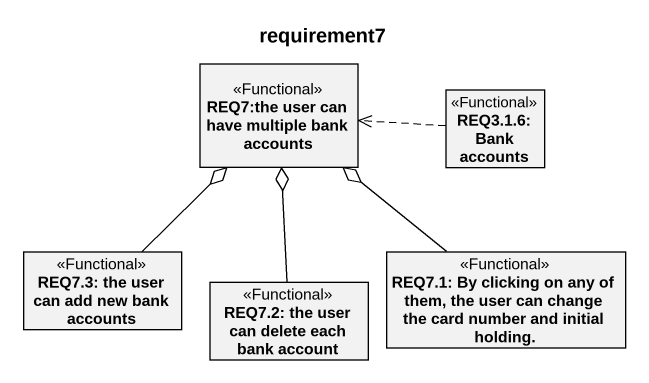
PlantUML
@startuml
title requirement7
hide circle
hide empty members
class "REQ7:the user can have multiple bank accounts" as REQ7_the_user_can_have <<Functional>>
class "REQ3.1.6: Bank accounts" as REQ3_1_6_Bank_accounts <<Functional>>
class "REQ7.3: the user can add new bank accounts" as REQ7_3_the_user_can_add_new <<Functional>>
class "REQ7.1: By clicking on any of them, the user can change the card number and initial holding." as REQ7_1_By_clicking_on_any <<Functional>>
class "REQ7.2: the user can delete each bank account" as REQ7_2_the_user_can_delete <<Functional>>
REQ3_1_6_Bank_accounts .left.> REQ7_the_user_can_have
REQ7_3_the_user_can_add_new -up-o REQ7_the_user_can_have
REQ7_1_By_clicking_on_any -up-o REQ7_the_user_can_have
REQ7_2_the_user_can_delete -up-o REQ7_the_user_can_have
@enduml
